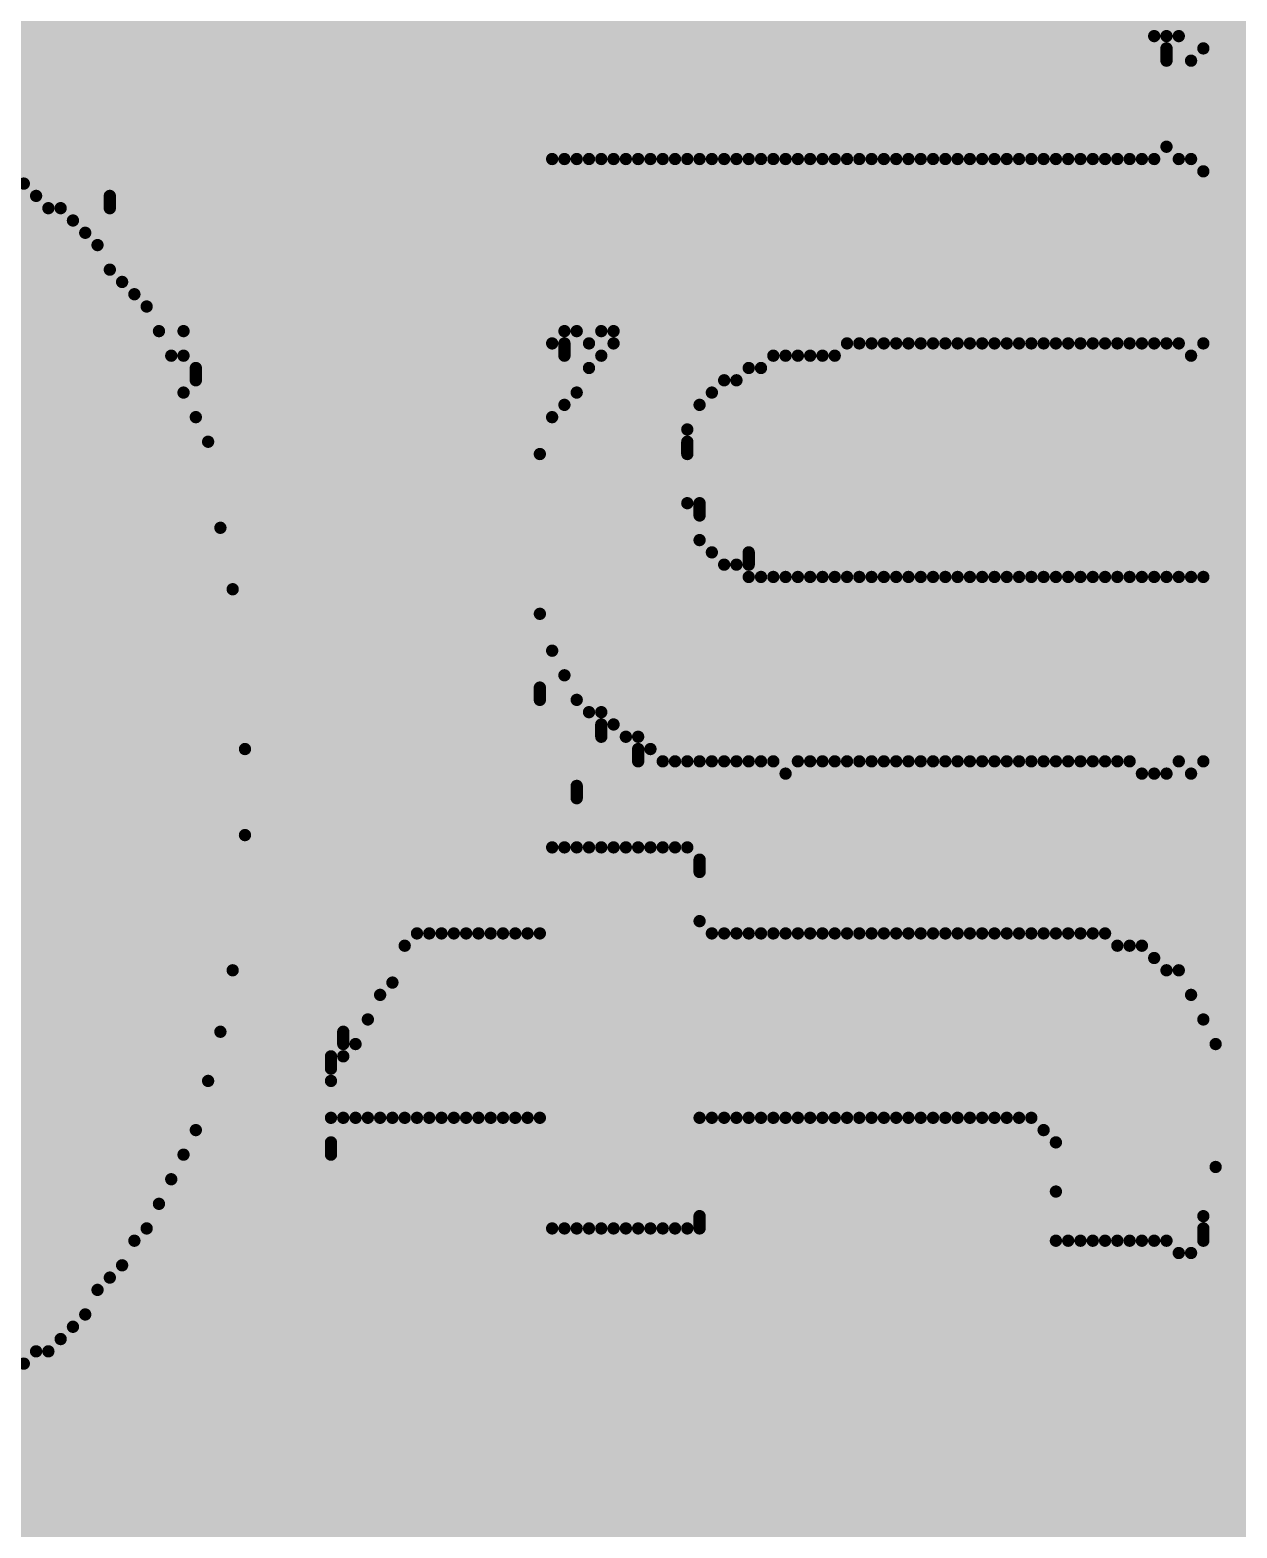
# Model space of a CAD drawing. Header units: millimetres. Extents: x 0.78 to 3.29, y 2.96 to 5.31.
# Drawn here: x 2.8755 to 2.9737, y 3.6826 to 3.8045 of the extents above; entities that cross this region are included whole.
import ezdxf

# ---------------------------------------------------------------- set-up
doc = ezdxf.new("R2010")
doc.units = ezdxf.units.MM
doc.header["$MEASUREMENT"] = 0
for name, color, linetype in [('BottomLayer', 5, 'Continuous'), ('BottomOverlay', 54, 'Continuous'), ('TopLayer', 1, 'Continuous'), ('TopPaste', 8, 'Continuous'), ('TopSolder', 216, 'Continuous')]:
    doc.layers.add(name, color=color, linetype=linetype)

# ---------------------------------------------------------------- blocks, each defined once
blk = doc.blocks.new('R__2512_30')
at = {"layer": 'TopLayer'}
blk.add_solid([(0.05315, -0.07283), (0.18307, -0.07283), (0.05315, 0.07283), (0.18307, 0.07283)], dxfattribs=at)
at = {"layer": 'TopPaste'}
blk.add_solid([(0.05315, -0.07283), (0.18307, -0.07283), (0.05315, 0.07283), (0.18307, 0.07283)], dxfattribs=at)
at = {"layer": 'TopSolder'}
blk.add_solid([(0.04915, -0.07683), (0.18707, -0.07683), (0.04915, 0.07683), (0.18707, 0.07683)], dxfattribs=at)

msp = doc.modelspace()

# ---------------------------------------------------------------- linework, layer by layer
at = {"layer": 'BottomLayer'}
for points, const_width in [([(2.77736, 3.86945), (2.88181, 3.76499)], 0.01), ([(2.80564, 3.86945), (2.89596, 3.77913)], 0.01), ([(2.83392, 3.86945), (2.9101, 3.79327)], 0.01), ([(2.86221, 3.86945), (2.9306, 3.80106)], 0.01), ([(2.89049, 3.86945), (2.95888, 3.80106)], 0.01), ([(2.78519, 3.71857), (2.91449, 3.84787)], 0.01), ([(2.81348, 3.71857), (2.92922, 3.83431)], 0.01), ([(2.9239, 3.80071), (2.95421, 3.83102)], 0.01), ([(2.95253, 3.80106), (2.98249, 3.83102)], 0.01), ([(2.95721, 3.83102), (2.98717, 3.80106)], 0.01), ([(2.92803, 3.80106), (3.01794, 3.80106)], 0.01), ([(2.8354, 3.71857), (2.91068, 3.79386)], 0.01), ([(2.84555, 3.69407), (2.92803, 3.77656)], 0.025), ([(2.92803, 3.77656), (3.021, 3.77656)], 0.025), ([(2.72674, 3.5187), (2.9601, 3.75206)], 0.01), ([(2.75502, 3.5187), (2.98839, 3.75206)], 0.01), ([(2.86289, 3.67677), (2.93818, 3.75206)], 0.01), ([(2.90841, 3.6438), (3.01667, 3.75206)], 0.01), ([(2.93669, 3.6438), (3.04517, 3.75228)], 0.01), ([(2.93818, 3.75206), (3.021, 3.75206)], 0.01), ([(2.95131, 3.75206), (3.05957, 3.6438)], 0.01), ([(2.9306, 3.74448), (3.03129, 3.6438)], 0.01), ([(2.91646, 3.73034), (3.003, 3.6438)], 0.01), ([(2.90232, 3.7162), (2.97472, 3.6438)], 0.01), ([(2.88818, 3.70206), (2.94644, 3.6438)], 0.01), ([(2.87404, 3.68792), (2.91815, 3.6438)], 0.01)]:
    msp.add_lwpolyline(points, dxfattribs=dict(at, const_width=const_width))
at = {"layer": 'BottomLayer', "const_width": 0.01}
for points in [[(2.91068, 3.79386, -0.199267), (2.92803, 3.80106)], [(2.91071, 3.79388, -0.198912), (2.92803, 3.80106)]]:
    msp.add_lwpolyline(points, format="xyb", dxfattribs=at)
at = {"layer": 'BottomLayer'}
for points, const_width in [([(2.9214, 3.80071, 1), (2.9264, 3.80071, 1)], 0.005), ([(2.92553, 3.80106, 1), (2.93053, 3.80106, 1)], 0.005), ([(2.92553, 3.80106, 1), (2.93053, 3.80106, 1)], 0.005), ([(2.92553, 3.80106, 1), (2.93053, 3.80106, 1)], 0.005), ([(2.9281, 3.80106, 1), (2.9331, 3.80106, 1)], 0.005), ([(2.95003, 3.80106, 1), (2.95503, 3.80106, 1)], 0.005), ([(2.95638, 3.80106, 1), (2.96138, 3.80106, 1)], 0.005), ([(2.90818, 3.79386, 1), (2.91318, 3.79386, 1)], 0.005), ([(2.90818, 3.79386, 1), (2.91318, 3.79386, 1)], 0.005), ([(2.90821, 3.79388, 1), (2.91321, 3.79388, 1)], 0.005), ([(2.9076, 3.79327, 1), (2.9126, 3.79327, 1)], 0.005), ([(2.92178, 3.77656, 1), (2.93428, 3.77656, 1)], 0.0125), ([(2.92178, 3.77656, 1), (2.93428, 3.77656, 1)], 0.0125), ([(2.89346, 3.77913, 1), (2.89846, 3.77913, 1)], 0.005), ([(2.87931, 3.76499, 1), (2.88431, 3.76499, 1)], 0.005), ([(2.93568, 3.75206, 1), (2.94068, 3.75206, 1)], 0.005), ([(2.93568, 3.75206, 1), (2.94068, 3.75206, 1)], 0.005), ([(2.94881, 3.75206, 1), (2.95381, 3.75206, 1)], 0.005), ([(2.9576, 3.75206, 1), (2.9626, 3.75206, 1)], 0.005), ([(2.9281, 3.74448, 1), (2.9331, 3.74448, 1)], 0.005), ([(2.91396, 3.73034, 1), (2.91896, 3.73034, 1)], 0.005), ([(2.89982, 3.7162, 1), (2.90482, 3.7162, 1)], 0.005), ([(2.88568, 3.70206, 1), (2.89068, 3.70206, 1)], 0.005), ([(2.87154, 3.68792, 1), (2.87654, 3.68792, 1)], 0.005)]:
    msp.add_lwpolyline(points, format="xyb", close=True, dxfattribs=dict(at, const_width=const_width))
at = {"layer": 'BottomOverlay', "const_width": 0.001}
for points in [[(2.963, 3.805), (2.963, 3.853)], [(2.964, 3.805), (2.964, 3.852)], [(2.965, 3.805), (2.965, 3.852)], [(2.966, 3.805), (2.966, 3.85)], [(2.967, 3.804), (2.967, 3.82)], [(2.968, 3.804), (2.968, 3.819)], [(2.969, 3.804), (2.969, 3.819)], [(2.97, 3.802), (2.97, 3.819)], [(2.971, 3.803), (2.971, 3.818)], [(2.968, 3.802), (2.968, 3.803)], [(2.968, 3.779), (2.968, 3.795)], [(2.918, 3.779), (2.918, 3.794)], [(2.919, 3.78), (2.919, 3.794)], [(2.92, 3.78), (2.92, 3.794)], [(2.921, 3.779), (2.921, 3.794)], [(2.922, 3.78), (2.922, 3.794)], [(2.923, 3.78), (2.923, 3.794)], [(2.924, 3.747), (2.924, 3.794)], [(2.925, 3.747), (2.925, 3.794)], [(2.926, 3.746), (2.926, 3.794)], [(2.927, 3.745), (2.927, 3.794)], [(2.928, 3.745), (2.928, 3.794)], [(2.929, 3.772), (2.929, 3.794)], [(2.93, 3.774), (2.93, 3.794)], [(2.931, 3.775), (2.931, 3.794)], [(2.932, 3.776), (2.932, 3.794)], [(2.933, 3.776), (2.933, 3.794)], [(2.934, 3.777), (2.934, 3.794)], [(2.935, 3.777), (2.935, 3.794)], [(2.936, 3.778), (2.936, 3.794)], [(2.937, 3.778), (2.937, 3.794)], [(2.938, 3.778), (2.938, 3.794)], [(2.939, 3.778), (2.939, 3.794)], [(2.94, 3.778), (2.94, 3.794)], [(2.941, 3.778), (2.941, 3.794)], [(2.942, 3.779), (2.942, 3.794)], [(2.943, 3.779), (2.943, 3.794)], [(2.944, 3.779), (2.944, 3.794)], [(2.945, 3.779), (2.945, 3.794)], [(2.946, 3.779), (2.946, 3.794)], [(2.947, 3.779), (2.947, 3.794)], [(2.948, 3.779), (2.948, 3.794)], [(2.949, 3.779), (2.949, 3.794)], [(2.95, 3.779), (2.95, 3.794)], [(2.951, 3.779), (2.951, 3.794)], [(2.952, 3.779), (2.952, 3.794)], [(2.953, 3.779), (2.953, 3.794)], [(2.954, 3.779), (2.954, 3.794)], [(2.955, 3.779), (2.955, 3.794)], [(2.956, 3.779), (2.956, 3.794)], [(2.957, 3.779), (2.957, 3.794)], [(2.958, 3.779), (2.958, 3.794)], [(2.959, 3.779), (2.959, 3.794)], [(2.96, 3.779), (2.96, 3.794)], [(2.961, 3.779), (2.961, 3.794)], [(2.962, 3.779), (2.962, 3.794)], [(2.963, 3.779), (2.963, 3.794)], [(2.964, 3.779), (2.964, 3.794)], [(2.965, 3.779), (2.965, 3.794)], [(2.966, 3.779), (2.966, 3.794)], [(2.967, 3.779), (2.967, 3.794)], [(2.969, 3.779), (2.969, 3.794)], [(2.97, 3.778), (2.97, 3.794)], [(2.971, 3.779), (2.971, 3.793)], [(2.875, 3.696), (2.875, 3.792)], [(2.876, 3.697), (2.876, 3.791)], [(2.877, 3.697), (2.877, 3.79)], [(2.878, 3.698), (2.878, 3.79)], [(2.882, 3.79), (2.882, 3.791)], [(2.879, 3.699), (2.879, 3.789)], [(2.88, 3.7), (2.88, 3.788)], [(2.881, 3.702), (2.881, 3.787)], [(2.882, 3.703), (2.882, 3.785)], [(2.883, 3.704), (2.883, 3.784)], [(2.884, 3.706), (2.884, 3.783)], [(2.885, 3.707), (2.885, 3.782)], [(2.886, 3.709), (2.886, 3.78)], [(2.888, 3.778), (2.888, 3.78)], [(2.919, 3.778), (2.919, 3.779)], [(2.923, 3.748), (2.923, 3.779)], [(2.887, 3.711), (2.887, 3.778)], [(2.922, 3.749), (2.922, 3.778)], [(2.889, 3.776), (2.889, 3.777)], [(2.921, 3.749), (2.921, 3.777)], [(2.888, 3.713), (2.888, 3.775)], [(2.919, 3.752), (2.919, 3.774)], [(2.92, 3.75), (2.92, 3.775)], [(2.889, 3.715), (2.889, 3.773)], [(2.918, 3.754), (2.918, 3.773)], [(2.89, 3.719), (2.89, 3.771)], [(2.929, 3.77), (2.929, 3.771)], [(2.917, 3.757), (2.917, 3.77)], [(2.929, 3.745), (2.929, 3.766)], [(2.93, 3.765), (2.93, 3.766)], [(2.891, 3.723), (2.891, 3.764)], [(2.93, 3.745), (2.93, 3.763)], [(2.931, 3.745), (2.931, 3.762)], [(2.934, 3.761), (2.934, 3.762)], [(2.932, 3.745), (2.932, 3.761)], [(2.933, 3.745), (2.933, 3.761)], [(2.934, 3.745), (2.934, 3.76)], [(2.935, 3.745), (2.935, 3.76)], [(2.936, 3.745), (2.936, 3.76)], [(2.937, 3.744), (2.937, 3.76)], [(2.938, 3.745), (2.938, 3.76)], [(2.939, 3.745), (2.939, 3.76)], [(2.94, 3.745), (2.94, 3.76)], [(2.941, 3.745), (2.941, 3.76)], [(2.942, 3.745), (2.942, 3.76)], [(2.943, 3.745), (2.943, 3.76)], [(2.944, 3.745), (2.944, 3.76)], [(2.945, 3.745), (2.945, 3.76)], [(2.946, 3.745), (2.946, 3.76)], [(2.947, 3.745), (2.947, 3.76)], [(2.948, 3.745), (2.948, 3.76)], [(2.949, 3.745), (2.949, 3.76)], [(2.95, 3.745), (2.95, 3.76)], [(2.951, 3.745), (2.951, 3.76)], [(2.952, 3.745), (2.952, 3.76)], [(2.953, 3.745), (2.953, 3.76)], [(2.954, 3.745), (2.954, 3.76)], [(2.955, 3.745), (2.955, 3.76)], [(2.956, 3.745), (2.956, 3.76)], [(2.957, 3.745), (2.957, 3.76)], [(2.958, 3.745), (2.958, 3.76)], [(2.959, 3.745), (2.959, 3.76)], [(2.96, 3.745), (2.96, 3.76)], [(2.961, 3.745), (2.961, 3.76)], [(2.962, 3.745), (2.962, 3.76)], [(2.963, 3.745), (2.963, 3.76)], [(2.964, 3.745), (2.964, 3.76)], [(2.965, 3.745), (2.965, 3.76)], [(2.966, 3.744), (2.966, 3.76)], [(2.967, 3.744), (2.967, 3.76)], [(2.968, 3.744), (2.968, 3.76)], [(2.969, 3.745), (2.969, 3.76)], [(2.97, 3.744), (2.97, 3.76)], [(2.971, 3.745), (2.971, 3.76)], [(2.892, 3.728), (2.892, 3.759)], [(2.917, 3.75), (2.917, 3.751)], [(2.922, 3.747), (2.922, 3.748)], [(2.893, 3.739), (2.893, 3.746)], [(2.925, 3.745), (2.925, 3.746)], [(2.92, 3.742), (2.92, 3.743)], [(2.918, 3.707), (2.918, 3.738)], [(2.919, 3.707), (2.919, 3.738)], [(2.92, 3.707), (2.92, 3.738)], [(2.921, 3.707), (2.921, 3.738)], [(2.922, 3.707), (2.922, 3.738)], [(2.923, 3.707), (2.923, 3.738)], [(2.924, 3.707), (2.924, 3.738)], [(2.925, 3.707), (2.925, 3.738)], [(2.926, 3.707), (2.926, 3.738)], [(2.927, 3.707), (2.927, 3.738)], [(2.928, 3.707), (2.928, 3.738)], [(2.929, 3.707), (2.929, 3.738)], [(2.93, 3.736), (2.93, 3.737)], [(2.93, 3.716), (2.93, 3.732)], [(2.907, 3.716), (2.907, 3.731)], [(2.908, 3.716), (2.908, 3.731)], [(2.909, 3.716), (2.909, 3.731)], [(2.91, 3.716), (2.91, 3.731)], [(2.911, 3.716), (2.911, 3.731)], [(2.912, 3.716), (2.912, 3.731)], [(2.913, 3.716), (2.913, 3.731)], [(2.914, 3.716), (2.914, 3.731)], [(2.915, 3.716), (2.915, 3.731)], [(2.916, 3.716), (2.916, 3.731)], [(2.917, 3.716), (2.917, 3.731)], [(2.931, 3.716), (2.931, 3.731)], [(2.932, 3.716), (2.932, 3.731)], [(2.933, 3.716), (2.933, 3.731)], [(2.934, 3.716), (2.934, 3.731)], [(2.935, 3.716), (2.935, 3.731)], [(2.936, 3.716), (2.936, 3.731)], [(2.937, 3.716), (2.937, 3.731)], [(2.938, 3.716), (2.938, 3.731)], [(2.939, 3.716), (2.939, 3.731)], [(2.94, 3.716), (2.94, 3.731)], [(2.941, 3.716), (2.941, 3.731)], [(2.942, 3.716), (2.942, 3.731)], [(2.943, 3.716), (2.943, 3.731)], [(2.944, 3.716), (2.944, 3.731)], [(2.945, 3.716), (2.945, 3.731)], [(2.946, 3.716), (2.946, 3.731)], [(2.947, 3.716), (2.947, 3.731)], [(2.948, 3.716), (2.948, 3.731)], [(2.949, 3.716), (2.949, 3.731)], [(2.95, 3.716), (2.95, 3.731)], [(2.951, 3.716), (2.951, 3.731)], [(2.952, 3.716), (2.952, 3.731)], [(2.953, 3.716), (2.953, 3.731)], [(2.954, 3.716), (2.954, 3.731)], [(2.955, 3.716), (2.955, 3.731)], [(2.956, 3.716), (2.956, 3.731)], [(2.957, 3.716), (2.957, 3.731)], [(2.958, 3.715), (2.958, 3.731)], [(2.959, 3.714), (2.959, 3.731)], [(2.96, 3.706), (2.96, 3.731)], [(2.961, 3.706), (2.961, 3.731)], [(2.962, 3.706), (2.962, 3.731)], [(2.963, 3.706), (2.963, 3.731)], [(2.906, 3.716), (2.906, 3.73)], [(2.964, 3.706), (2.964, 3.73)], [(2.965, 3.706), (2.965, 3.73)], [(2.966, 3.706), (2.966, 3.73)], [(2.967, 3.706), (2.967, 3.729)], [(2.968, 3.706), (2.968, 3.728)], [(2.969, 3.705), (2.969, 3.728)], [(2.905, 3.716), (2.905, 3.727)], [(2.904, 3.716), (2.904, 3.726)], [(2.97, 3.705), (2.97, 3.726)], [(2.903, 3.716), (2.903, 3.724)], [(2.971, 3.708), (2.971, 3.724)], [(2.901, 3.722), (2.901, 3.723)], [(2.902, 3.716), (2.902, 3.722)], [(2.972, 3.712), (2.972, 3.722)], [(2.9, 3.72), (2.9, 3.721)], [(2.901, 3.716), (2.901, 3.721)], [(2.9, 3.716), (2.9, 3.719)], [(2.9, 3.713), (2.9, 3.714)], [(2.959, 3.706), (2.959, 3.71)], [(2.93, 3.707), (2.93, 3.708)], [(2.971, 3.706), (2.971, 3.707)]]:
    msp.add_lwpolyline(points, dxfattribs=at)
at = {"layer": 'BottomOverlay', "const_width": 0.0005}
for points in [[(2.96675, 3.804, 1), (2.96725, 3.804, 1)], [(2.96775, 3.804, 1), (2.96825, 3.804, 1)], [(2.96875, 3.804, 1), (2.96925, 3.804, 1)], [(2.96775, 3.803, 1), (2.96825, 3.803, 1)], [(2.96775, 3.802, 1), (2.96825, 3.802, 1)], [(2.96975, 3.802, 1), (2.97025, 3.802, 1)], [(2.97075, 3.803, 1), (2.97125, 3.803, 1)], [(2.96775, 3.795, 1), (2.96825, 3.795, 1)], [(2.91775, 3.794, 1), (2.91825, 3.794, 1)], [(2.91875, 3.794, 1), (2.91925, 3.794, 1)], [(2.91975, 3.794, 1), (2.92025, 3.794, 1)], [(2.92075, 3.794, 1), (2.92125, 3.794, 1)], [(2.92175, 3.794, 1), (2.92225, 3.794, 1)], [(2.92275, 3.794, 1), (2.92325, 3.794, 1)], [(2.92375, 3.794, 1), (2.92425, 3.794, 1)], [(2.92475, 3.794, 1), (2.92525, 3.794, 1)], [(2.92575, 3.794, 1), (2.92625, 3.794, 1)], [(2.92675, 3.794, 1), (2.92725, 3.794, 1)], [(2.92775, 3.794, 1), (2.92825, 3.794, 1)], [(2.92875, 3.794, 1), (2.92925, 3.794, 1)], [(2.92975, 3.794, 1), (2.93025, 3.794, 1)], [(2.93075, 3.794, 1), (2.93125, 3.794, 1)], [(2.93175, 3.794, 1), (2.93225, 3.794, 1)], [(2.93275, 3.794, 1), (2.93325, 3.794, 1)], [(2.93375, 3.794, 1), (2.93425, 3.794, 1)], [(2.93475, 3.794, 1), (2.93525, 3.794, 1)], [(2.93575, 3.794, 1), (2.93625, 3.794, 1)], [(2.93675, 3.794, 1), (2.93725, 3.794, 1)], [(2.93775, 3.794, 1), (2.93825, 3.794, 1)], [(2.93875, 3.794, 1), (2.93925, 3.794, 1)], [(2.93975, 3.794, 1), (2.94025, 3.794, 1)], [(2.94075, 3.794, 1), (2.94125, 3.794, 1)], [(2.94175, 3.794, 1), (2.94225, 3.794, 1)], [(2.94275, 3.794, 1), (2.94325, 3.794, 1)], [(2.94375, 3.794, 1), (2.94425, 3.794, 1)], [(2.94475, 3.794, 1), (2.94525, 3.794, 1)], [(2.94575, 3.794, 1), (2.94625, 3.794, 1)], [(2.94675, 3.794, 1), (2.94725, 3.794, 1)], [(2.94775, 3.794, 1), (2.94825, 3.794, 1)], [(2.94875, 3.794, 1), (2.94925, 3.794, 1)], [(2.94975, 3.794, 1), (2.95025, 3.794, 1)], [(2.95075, 3.794, 1), (2.95125, 3.794, 1)], [(2.95175, 3.794, 1), (2.95225, 3.794, 1)], [(2.95275, 3.794, 1), (2.95325, 3.794, 1)], [(2.95375, 3.794, 1), (2.95425, 3.794, 1)], [(2.95475, 3.794, 1), (2.95525, 3.794, 1)], [(2.95575, 3.794, 1), (2.95625, 3.794, 1)], [(2.95675, 3.794, 1), (2.95725, 3.794, 1)], [(2.95775, 3.794, 1), (2.95825, 3.794, 1)], [(2.95875, 3.794, 1), (2.95925, 3.794, 1)], [(2.95975, 3.794, 1), (2.96025, 3.794, 1)], [(2.96075, 3.794, 1), (2.96125, 3.794, 1)], [(2.96175, 3.794, 1), (2.96225, 3.794, 1)], [(2.96275, 3.794, 1), (2.96325, 3.794, 1)], [(2.96375, 3.794, 1), (2.96425, 3.794, 1)], [(2.96475, 3.794, 1), (2.96525, 3.794, 1)], [(2.96575, 3.794, 1), (2.96625, 3.794, 1)], [(2.96675, 3.794, 1), (2.96725, 3.794, 1)], [(2.96875, 3.794, 1), (2.96925, 3.794, 1)], [(2.96975, 3.794, 1), (2.97025, 3.794, 1)], [(2.97075, 3.793, 1), (2.97125, 3.793, 1)], [(2.87475, 3.792, 1), (2.87525, 3.792, 1)], [(2.87575, 3.791, 1), (2.87625, 3.791, 1)], [(2.87675, 3.79, 1), (2.87725, 3.79, 1)], [(2.87775, 3.79, 1), (2.87825, 3.79, 1)], [(2.88175, 3.791, 1), (2.88225, 3.791, 1)], [(2.88175, 3.79, 1), (2.88225, 3.79, 1)], [(2.87875, 3.789, 1), (2.87925, 3.789, 1)], [(2.87975, 3.788, 1), (2.88025, 3.788, 1)], [(2.88075, 3.787, 1), (2.88125, 3.787, 1)], [(2.88175, 3.785, 1), (2.88225, 3.785, 1)], [(2.88275, 3.784, 1), (2.88325, 3.784, 1)], [(2.88375, 3.783, 1), (2.88425, 3.783, 1)], [(2.88475, 3.782, 1), (2.88525, 3.782, 1)], [(2.88575, 3.78, 1), (2.88625, 3.78, 1)], [(2.88775, 3.78, 1), (2.88825, 3.78, 1)], [(2.91775, 3.779, 1), (2.91825, 3.779, 1)], [(2.91875, 3.78, 1), (2.91925, 3.78, 1)], [(2.91875, 3.779, 1), (2.91925, 3.779, 1)], [(2.91975, 3.78, 1), (2.92025, 3.78, 1)], [(2.92075, 3.779, 1), (2.92125, 3.779, 1)], [(2.92175, 3.78, 1), (2.92225, 3.78, 1)], [(2.92275, 3.78, 1), (2.92325, 3.78, 1)], [(2.92275, 3.779, 1), (2.92325, 3.779, 1)], [(2.94175, 3.779, 1), (2.94225, 3.779, 1)], [(2.94275, 3.779, 1), (2.94325, 3.779, 1)], [(2.94375, 3.779, 1), (2.94425, 3.779, 1)], [(2.94475, 3.779, 1), (2.94525, 3.779, 1)], [(2.94575, 3.779, 1), (2.94625, 3.779, 1)], [(2.94675, 3.779, 1), (2.94725, 3.779, 1)], [(2.94775, 3.779, 1), (2.94825, 3.779, 1)], [(2.94875, 3.779, 1), (2.94925, 3.779, 1)], [(2.94975, 3.779, 1), (2.95025, 3.779, 1)], [(2.95075, 3.779, 1), (2.95125, 3.779, 1)], [(2.95175, 3.779, 1), (2.95225, 3.779, 1)], [(2.95275, 3.779, 1), (2.95325, 3.779, 1)], [(2.95375, 3.779, 1), (2.95425, 3.779, 1)], [(2.95475, 3.779, 1), (2.95525, 3.779, 1)], [(2.95575, 3.779, 1), (2.95625, 3.779, 1)], [(2.95675, 3.779, 1), (2.95725, 3.779, 1)], [(2.95775, 3.779, 1), (2.95825, 3.779, 1)], [(2.95875, 3.779, 1), (2.95925, 3.779, 1)], [(2.95975, 3.779, 1), (2.96025, 3.779, 1)], [(2.96075, 3.779, 1), (2.96125, 3.779, 1)], [(2.96175, 3.779, 1), (2.96225, 3.779, 1)], [(2.96275, 3.779, 1), (2.96325, 3.779, 1)], [(2.96375, 3.779, 1), (2.96425, 3.779, 1)], [(2.96475, 3.779, 1), (2.96525, 3.779, 1)], [(2.96575, 3.779, 1), (2.96625, 3.779, 1)], [(2.96675, 3.779, 1), (2.96725, 3.779, 1)], [(2.96775, 3.779, 1), (2.96825, 3.779, 1)], [(2.96875, 3.779, 1), (2.96925, 3.779, 1)], [(2.97075, 3.779, 1), (2.97125, 3.779, 1)], [(2.88675, 3.778, 1), (2.88725, 3.778, 1)], [(2.88775, 3.778, 1), (2.88825, 3.778, 1)], [(2.91875, 3.778, 1), (2.91925, 3.778, 1)], [(2.92175, 3.778, 1), (2.92225, 3.778, 1)], [(2.93575, 3.778, 1), (2.93625, 3.778, 1)], [(2.93675, 3.778, 1), (2.93725, 3.778, 1)], [(2.93775, 3.778, 1), (2.93825, 3.778, 1)], [(2.93875, 3.778, 1), (2.93925, 3.778, 1)], [(2.93975, 3.778, 1), (2.94025, 3.778, 1)], [(2.94075, 3.778, 1), (2.94125, 3.778, 1)], [(2.96975, 3.778, 1), (2.97025, 3.778, 1)], [(2.88875, 3.777, 1), (2.88925, 3.777, 1)], [(2.92075, 3.777, 1), (2.92125, 3.777, 1)], [(2.93375, 3.777, 1), (2.93425, 3.777, 1)], [(2.93475, 3.777, 1), (2.93525, 3.777, 1)], [(2.88875, 3.776, 1), (2.88925, 3.776, 1)], [(2.93175, 3.776, 1), (2.93225, 3.776, 1)], [(2.93275, 3.776, 1), (2.93325, 3.776, 1)], [(2.88775, 3.775, 1), (2.88825, 3.775, 1)], [(2.91875, 3.774, 1), (2.91925, 3.774, 1)], [(2.91975, 3.775, 1), (2.92025, 3.775, 1)], [(2.92975, 3.774, 1), (2.93025, 3.774, 1)], [(2.93075, 3.775, 1), (2.93125, 3.775, 1)], [(2.88875, 3.773, 1), (2.88925, 3.773, 1)], [(2.91775, 3.773, 1), (2.91825, 3.773, 1)], [(2.92875, 3.772, 1), (2.92925, 3.772, 1)], [(2.88975, 3.771, 1), (2.89025, 3.771, 1)], [(2.92875, 3.771, 1), (2.92925, 3.771, 1)], [(2.91675, 3.77, 1), (2.91725, 3.77, 1)], [(2.92875, 3.77, 1), (2.92925, 3.77, 1)], [(2.92875, 3.766, 1), (2.92925, 3.766, 1)], [(2.92975, 3.766, 1), (2.93025, 3.766, 1)], [(2.92975, 3.765, 1), (2.93025, 3.765, 1)], [(2.89075, 3.764, 1), (2.89125, 3.764, 1)], [(2.92975, 3.763, 1), (2.93025, 3.763, 1)], [(2.93075, 3.762, 1), (2.93125, 3.762, 1)], [(2.93375, 3.762, 1), (2.93425, 3.762, 1)], [(2.93175, 3.761, 1), (2.93225, 3.761, 1)], [(2.93275, 3.761, 1), (2.93325, 3.761, 1)], [(2.93375, 3.761, 1), (2.93425, 3.761, 1)], [(2.93375, 3.76, 1), (2.93425, 3.76, 1)], [(2.93475, 3.76, 1), (2.93525, 3.76, 1)], [(2.93575, 3.76, 1), (2.93625, 3.76, 1)], [(2.93675, 3.76, 1), (2.93725, 3.76, 1)], [(2.93775, 3.76, 1), (2.93825, 3.76, 1)], [(2.93875, 3.76, 1), (2.93925, 3.76, 1)], [(2.93975, 3.76, 1), (2.94025, 3.76, 1)], [(2.94075, 3.76, 1), (2.94125, 3.76, 1)], [(2.94175, 3.76, 1), (2.94225, 3.76, 1)], [(2.94275, 3.76, 1), (2.94325, 3.76, 1)], [(2.94375, 3.76, 1), (2.94425, 3.76, 1)], [(2.94475, 3.76, 1), (2.94525, 3.76, 1)], [(2.94575, 3.76, 1), (2.94625, 3.76, 1)], [(2.94675, 3.76, 1), (2.94725, 3.76, 1)], [(2.94775, 3.76, 1), (2.94825, 3.76, 1)], [(2.94875, 3.76, 1), (2.94925, 3.76, 1)], [(2.94975, 3.76, 1), (2.95025, 3.76, 1)], [(2.95075, 3.76, 1), (2.95125, 3.76, 1)], [(2.95175, 3.76, 1), (2.95225, 3.76, 1)], [(2.95275, 3.76, 1), (2.95325, 3.76, 1)], [(2.95375, 3.76, 1), (2.95425, 3.76, 1)], [(2.95475, 3.76, 1), (2.95525, 3.76, 1)], [(2.95575, 3.76, 1), (2.95625, 3.76, 1)], [(2.95675, 3.76, 1), (2.95725, 3.76, 1)], [(2.95775, 3.76, 1), (2.95825, 3.76, 1)], [(2.95875, 3.76, 1), (2.95925, 3.76, 1)], [(2.95975, 3.76, 1), (2.96025, 3.76, 1)], [(2.96075, 3.76, 1), (2.96125, 3.76, 1)], [(2.96175, 3.76, 1), (2.96225, 3.76, 1)], [(2.96275, 3.76, 1), (2.96325, 3.76, 1)], [(2.96375, 3.76, 1), (2.96425, 3.76, 1)], [(2.96475, 3.76, 1), (2.96525, 3.76, 1)], [(2.96575, 3.76, 1), (2.96625, 3.76, 1)], [(2.96675, 3.76, 1), (2.96725, 3.76, 1)], [(2.96775, 3.76, 1), (2.96825, 3.76, 1)], [(2.96875, 3.76, 1), (2.96925, 3.76, 1)], [(2.96975, 3.76, 1), (2.97025, 3.76, 1)], [(2.97075, 3.76, 1), (2.97125, 3.76, 1)], [(2.89175, 3.759, 1), (2.89225, 3.759, 1)], [(2.91675, 3.757, 1), (2.91725, 3.757, 1)], [(2.91775, 3.754, 1), (2.91825, 3.754, 1)], [(2.91675, 3.751, 1), (2.91725, 3.751, 1)], [(2.91875, 3.752, 1), (2.91925, 3.752, 1)], [(2.91675, 3.75, 1), (2.91725, 3.75, 1)], [(2.91975, 3.75, 1), (2.92025, 3.75, 1)], [(2.92075, 3.749, 1), (2.92125, 3.749, 1)], [(2.92175, 3.749, 1), (2.92225, 3.749, 1)], [(2.92175, 3.748, 1), (2.92225, 3.748, 1)], [(2.92275, 3.748, 1), (2.92325, 3.748, 1)], [(2.89275, 3.746, 1), (2.89325, 3.746, 1)], [(2.92175, 3.747, 1), (2.92225, 3.747, 1)], [(2.92375, 3.747, 1), (2.92425, 3.747, 1)], [(2.92475, 3.747, 1), (2.92525, 3.747, 1)], [(2.92475, 3.746, 1), (2.92525, 3.746, 1)], [(2.92575, 3.746, 1), (2.92625, 3.746, 1)], [(2.92475, 3.745, 1), (2.92525, 3.745, 1)], [(2.92675, 3.745, 1), (2.92725, 3.745, 1)], [(2.92775, 3.745, 1), (2.92825, 3.745, 1)], [(2.92875, 3.745, 1), (2.92925, 3.745, 1)], [(2.92975, 3.745, 1), (2.93025, 3.745, 1)], [(2.93075, 3.745, 1), (2.93125, 3.745, 1)], [(2.93175, 3.745, 1), (2.93225, 3.745, 1)], [(2.93275, 3.745, 1), (2.93325, 3.745, 1)], [(2.93375, 3.745, 1), (2.93425, 3.745, 1)], [(2.93475, 3.745, 1), (2.93525, 3.745, 1)], [(2.93575, 3.745, 1), (2.93625, 3.745, 1)], [(2.93775, 3.745, 1), (2.93825, 3.745, 1)], [(2.93875, 3.745, 1), (2.93925, 3.745, 1)], [(2.93975, 3.745, 1), (2.94025, 3.745, 1)], [(2.94075, 3.745, 1), (2.94125, 3.745, 1)], [(2.94175, 3.745, 1), (2.94225, 3.745, 1)], [(2.94275, 3.745, 1), (2.94325, 3.745, 1)], [(2.94375, 3.745, 1), (2.94425, 3.745, 1)], [(2.94475, 3.745, 1), (2.94525, 3.745, 1)], [(2.94575, 3.745, 1), (2.94625, 3.745, 1)], [(2.94675, 3.745, 1), (2.94725, 3.745, 1)], [(2.94775, 3.745, 1), (2.94825, 3.745, 1)], [(2.94875, 3.745, 1), (2.94925, 3.745, 1)], [(2.94975, 3.745, 1), (2.95025, 3.745, 1)], [(2.95075, 3.745, 1), (2.95125, 3.745, 1)], [(2.95175, 3.745, 1), (2.95225, 3.745, 1)], [(2.95275, 3.745, 1), (2.95325, 3.745, 1)], [(2.95375, 3.745, 1), (2.95425, 3.745, 1)], [(2.95475, 3.745, 1), (2.95525, 3.745, 1)], [(2.95575, 3.745, 1), (2.95625, 3.745, 1)], [(2.95675, 3.745, 1), (2.95725, 3.745, 1)], [(2.95775, 3.745, 1), (2.95825, 3.745, 1)], [(2.95875, 3.745, 1), (2.95925, 3.745, 1)], [(2.95975, 3.745, 1), (2.96025, 3.745, 1)], [(2.96075, 3.745, 1), (2.96125, 3.745, 1)], [(2.96175, 3.745, 1), (2.96225, 3.745, 1)], [(2.96275, 3.745, 1), (2.96325, 3.745, 1)], [(2.96375, 3.745, 1), (2.96425, 3.745, 1)], [(2.96475, 3.745, 1), (2.96525, 3.745, 1)], [(2.96875, 3.745, 1), (2.96925, 3.745, 1)], [(2.97075, 3.745, 1), (2.97125, 3.745, 1)], [(2.93675, 3.744, 1), (2.93725, 3.744, 1)], [(2.96575, 3.744, 1), (2.96625, 3.744, 1)], [(2.96675, 3.744, 1), (2.96725, 3.744, 1)], [(2.96775, 3.744, 1), (2.96825, 3.744, 1)], [(2.96975, 3.744, 1), (2.97025, 3.744, 1)], [(2.91975, 3.743, 1), (2.92025, 3.743, 1)], [(2.91975, 3.742, 1), (2.92025, 3.742, 1)], [(2.89275, 3.739, 1), (2.89325, 3.739, 1)], [(2.91775, 3.738, 1), (2.91825, 3.738, 1)], [(2.91875, 3.738, 1), (2.91925, 3.738, 1)], [(2.91975, 3.738, 1), (2.92025, 3.738, 1)], [(2.92075, 3.738, 1), (2.92125, 3.738, 1)], [(2.92175, 3.738, 1), (2.92225, 3.738, 1)], [(2.92275, 3.738, 1), (2.92325, 3.738, 1)], [(2.92375, 3.738, 1), (2.92425, 3.738, 1)], [(2.92475, 3.738, 1), (2.92525, 3.738, 1)], [(2.92575, 3.738, 1), (2.92625, 3.738, 1)], [(2.92675, 3.738, 1), (2.92725, 3.738, 1)], [(2.92775, 3.738, 1), (2.92825, 3.738, 1)], [(2.92875, 3.738, 1), (2.92925, 3.738, 1)], [(2.92975, 3.737, 1), (2.93025, 3.737, 1)], [(2.92975, 3.736, 1), (2.93025, 3.736, 1)], [(2.92975, 3.732, 1), (2.93025, 3.732, 1)], [(2.90675, 3.731, 1), (2.90725, 3.731, 1)], [(2.90775, 3.731, 1), (2.90825, 3.731, 1)], [(2.90875, 3.731, 1), (2.90925, 3.731, 1)], [(2.90975, 3.731, 1), (2.91025, 3.731, 1)], [(2.91075, 3.731, 1), (2.91125, 3.731, 1)], [(2.91175, 3.731, 1), (2.91225, 3.731, 1)], [(2.91275, 3.731, 1), (2.91325, 3.731, 1)], [(2.91375, 3.731, 1), (2.91425, 3.731, 1)], [(2.91475, 3.731, 1), (2.91525, 3.731, 1)], [(2.91575, 3.731, 1), (2.91625, 3.731, 1)], [(2.91675, 3.731, 1), (2.91725, 3.731, 1)], [(2.93075, 3.731, 1), (2.93125, 3.731, 1)], [(2.93175, 3.731, 1), (2.93225, 3.731, 1)], [(2.93275, 3.731, 1), (2.93325, 3.731, 1)], [(2.93375, 3.731, 1), (2.93425, 3.731, 1)], [(2.93475, 3.731, 1), (2.93525, 3.731, 1)], [(2.93575, 3.731, 1), (2.93625, 3.731, 1)], [(2.93675, 3.731, 1), (2.93725, 3.731, 1)], [(2.93775, 3.731, 1), (2.93825, 3.731, 1)], [(2.93875, 3.731, 1), (2.93925, 3.731, 1)], [(2.93975, 3.731, 1), (2.94025, 3.731, 1)], [(2.94075, 3.731, 1), (2.94125, 3.731, 1)], [(2.94175, 3.731, 1), (2.94225, 3.731, 1)], [(2.94275, 3.731, 1), (2.94325, 3.731, 1)], [(2.94375, 3.731, 1), (2.94425, 3.731, 1)], [(2.94475, 3.731, 1), (2.94525, 3.731, 1)], [(2.94575, 3.731, 1), (2.94625, 3.731, 1)], [(2.94675, 3.731, 1), (2.94725, 3.731, 1)], [(2.94775, 3.731, 1), (2.94825, 3.731, 1)], [(2.94875, 3.731, 1), (2.94925, 3.731, 1)], [(2.94975, 3.731, 1), (2.95025, 3.731, 1)], [(2.95075, 3.731, 1), (2.95125, 3.731, 1)], [(2.95175, 3.731, 1), (2.95225, 3.731, 1)], [(2.95275, 3.731, 1), (2.95325, 3.731, 1)], [(2.95375, 3.731, 1), (2.95425, 3.731, 1)], [(2.95475, 3.731, 1), (2.95525, 3.731, 1)], [(2.95575, 3.731, 1), (2.95625, 3.731, 1)], [(2.95675, 3.731, 1), (2.95725, 3.731, 1)], [(2.95775, 3.731, 1), (2.95825, 3.731, 1)], [(2.95875, 3.731, 1), (2.95925, 3.731, 1)], [(2.95975, 3.731, 1), (2.96025, 3.731, 1)], [(2.96075, 3.731, 1), (2.96125, 3.731, 1)], [(2.96175, 3.731, 1), (2.96225, 3.731, 1)], [(2.96275, 3.731, 1), (2.96325, 3.731, 1)], [(2.90575, 3.73, 1), (2.90625, 3.73, 1)], [(2.96375, 3.73, 1), (2.96425, 3.73, 1)], [(2.96475, 3.73, 1), (2.96525, 3.73, 1)], [(2.96575, 3.73, 1), (2.96625, 3.73, 1)], [(2.96675, 3.729, 1), (2.96725, 3.729, 1)], [(2.89175, 3.728, 1), (2.89225, 3.728, 1)], [(2.96775, 3.728, 1), (2.96825, 3.728, 1)], [(2.96875, 3.728, 1), (2.96925, 3.728, 1)], [(2.90475, 3.727, 1), (2.90525, 3.727, 1)], [(2.90375, 3.726, 1), (2.90425, 3.726, 1)], [(2.96975, 3.726, 1), (2.97025, 3.726, 1)], [(2.90275, 3.724, 1), (2.90325, 3.724, 1)], [(2.97075, 3.724, 1), (2.97125, 3.724, 1)], [(2.89075, 3.723, 1), (2.89125, 3.723, 1)], [(2.90075, 3.723, 1), (2.90125, 3.723, 1)], [(2.90075, 3.722, 1), (2.90125, 3.722, 1)], [(2.90175, 3.722, 1), (2.90225, 3.722, 1)], [(2.97175, 3.722, 1), (2.97225, 3.722, 1)], [(2.89975, 3.721, 1), (2.90025, 3.721, 1)], [(2.90075, 3.721, 1), (2.90125, 3.721, 1)], [(2.89975, 3.72, 1), (2.90025, 3.72, 1)], [(2.88975, 3.719, 1), (2.89025, 3.719, 1)], [(2.89975, 3.719, 1), (2.90025, 3.719, 1)], [(2.89975, 3.716, 1), (2.90025, 3.716, 1)], [(2.90075, 3.716, 1), (2.90125, 3.716, 1)], [(2.90175, 3.716, 1), (2.90225, 3.716, 1)], [(2.90275, 3.716, 1), (2.90325, 3.716, 1)], [(2.90375, 3.716, 1), (2.90425, 3.716, 1)], [(2.90475, 3.716, 1), (2.90525, 3.716, 1)], [(2.90575, 3.716, 1), (2.90625, 3.716, 1)], [(2.90675, 3.716, 1), (2.90725, 3.716, 1)], [(2.90775, 3.716, 1), (2.90825, 3.716, 1)], [(2.90875, 3.716, 1), (2.90925, 3.716, 1)], [(2.90975, 3.716, 1), (2.91025, 3.716, 1)], [(2.91075, 3.716, 1), (2.91125, 3.716, 1)], [(2.91175, 3.716, 1), (2.91225, 3.716, 1)], [(2.91275, 3.716, 1), (2.91325, 3.716, 1)], [(2.91375, 3.716, 1), (2.91425, 3.716, 1)], [(2.91475, 3.716, 1), (2.91525, 3.716, 1)], [(2.91575, 3.716, 1), (2.91625, 3.716, 1)], [(2.91675, 3.716, 1), (2.91725, 3.716, 1)], [(2.92975, 3.716, 1), (2.93025, 3.716, 1)], [(2.93075, 3.716, 1), (2.93125, 3.716, 1)], [(2.93175, 3.716, 1), (2.93225, 3.716, 1)], [(2.93275, 3.716, 1), (2.93325, 3.716, 1)], [(2.93375, 3.716, 1), (2.93425, 3.716, 1)], [(2.93475, 3.716, 1), (2.93525, 3.716, 1)], [(2.93575, 3.716, 1), (2.93625, 3.716, 1)], [(2.93675, 3.716, 1), (2.93725, 3.716, 1)], [(2.93775, 3.716, 1), (2.93825, 3.716, 1)], [(2.93875, 3.716, 1), (2.93925, 3.716, 1)], [(2.93975, 3.716, 1), (2.94025, 3.716, 1)], [(2.94075, 3.716, 1), (2.94125, 3.716, 1)], [(2.94175, 3.716, 1), (2.94225, 3.716, 1)], [(2.94275, 3.716, 1), (2.94325, 3.716, 1)], [(2.94375, 3.716, 1), (2.94425, 3.716, 1)], [(2.94475, 3.716, 1), (2.94525, 3.716, 1)], [(2.94575, 3.716, 1), (2.94625, 3.716, 1)], [(2.94675, 3.716, 1), (2.94725, 3.716, 1)], [(2.94775, 3.716, 1), (2.94825, 3.716, 1)], [(2.94875, 3.716, 1), (2.94925, 3.716, 1)], [(2.94975, 3.716, 1), (2.95025, 3.716, 1)], [(2.95075, 3.716, 1), (2.95125, 3.716, 1)], [(2.95175, 3.716, 1), (2.95225, 3.716, 1)], [(2.95275, 3.716, 1), (2.95325, 3.716, 1)], [(2.95375, 3.716, 1), (2.95425, 3.716, 1)], [(2.95475, 3.716, 1), (2.95525, 3.716, 1)], [(2.95575, 3.716, 1), (2.95625, 3.716, 1)], [(2.95675, 3.716, 1), (2.95725, 3.716, 1)], [(2.88875, 3.715, 1), (2.88925, 3.715, 1)], [(2.95775, 3.715, 1), (2.95825, 3.715, 1)], [(2.89975, 3.714, 1), (2.90025, 3.714, 1)], [(2.95875, 3.714, 1), (2.95925, 3.714, 1)], [(2.88775, 3.713, 1), (2.88825, 3.713, 1)], [(2.89975, 3.713, 1), (2.90025, 3.713, 1)], [(2.97175, 3.712, 1), (2.97225, 3.712, 1)], [(2.88675, 3.711, 1), (2.88725, 3.711, 1)], [(2.95875, 3.71, 1), (2.95925, 3.71, 1)], [(2.88575, 3.709, 1), (2.88625, 3.709, 1)], [(2.88475, 3.707, 1), (2.88525, 3.707, 1)], [(2.91775, 3.707, 1), (2.91825, 3.707, 1)], [(2.91875, 3.707, 1), (2.91925, 3.707, 1)], [(2.91975, 3.707, 1), (2.92025, 3.707, 1)], [(2.92075, 3.707, 1), (2.92125, 3.707, 1)], [(2.92175, 3.707, 1), (2.92225, 3.707, 1)], [(2.92275, 3.707, 1), (2.92325, 3.707, 1)], [(2.92375, 3.707, 1), (2.92425, 3.707, 1)], [(2.92475, 3.707, 1), (2.92525, 3.707, 1)], [(2.92575, 3.707, 1), (2.92625, 3.707, 1)], [(2.92675, 3.707, 1), (2.92725, 3.707, 1)], [(2.92775, 3.707, 1), (2.92825, 3.707, 1)], [(2.92875, 3.707, 1), (2.92925, 3.707, 1)], [(2.92975, 3.708, 1), (2.93025, 3.708, 1)], [(2.92975, 3.707, 1), (2.93025, 3.707, 1)], [(2.97075, 3.708, 1), (2.97125, 3.708, 1)], [(2.97075, 3.707, 1), (2.97125, 3.707, 1)], [(2.88375, 3.706, 1), (2.88425, 3.706, 1)], [(2.95875, 3.706, 1), (2.95925, 3.706, 1)], [(2.95975, 3.706, 1), (2.96025, 3.706, 1)], [(2.96075, 3.706, 1), (2.96125, 3.706, 1)], [(2.96175, 3.706, 1), (2.96225, 3.706, 1)], [(2.96275, 3.706, 1), (2.96325, 3.706, 1)], [(2.96375, 3.706, 1), (2.96425, 3.706, 1)], [(2.96475, 3.706, 1), (2.96525, 3.706, 1)], [(2.96575, 3.706, 1), (2.96625, 3.706, 1)], [(2.96675, 3.706, 1), (2.96725, 3.706, 1)], [(2.96775, 3.706, 1), (2.96825, 3.706, 1)], [(2.97075, 3.706, 1), (2.97125, 3.706, 1)], [(2.96875, 3.705, 1), (2.96925, 3.705, 1)], [(2.96975, 3.705, 1), (2.97025, 3.705, 1)], [(2.88275, 3.704, 1), (2.88325, 3.704, 1)], [(2.88175, 3.703, 1), (2.88225, 3.703, 1)], [(2.88075, 3.702, 1), (2.88125, 3.702, 1)], [(2.87975, 3.7, 1), (2.88025, 3.7, 1)], [(2.87875, 3.699, 1), (2.87925, 3.699, 1)], [(2.87775, 3.698, 1), (2.87825, 3.698, 1)], [(2.87475, 3.696, 1), (2.87525, 3.696, 1)], [(2.87575, 3.697, 1), (2.87625, 3.697, 1)], [(2.87675, 3.697, 1), (2.87725, 3.697, 1)]]:
    msp.add_lwpolyline(points, format="xyb", close=True, dxfattribs=at)
at = {"layer": 'TopLayer', "const_width": 0.025}
msp.add_lwpolyline([(2.91911, 3.75217), (3.00883, 3.75217)], dxfattribs=at)
at = {"layer": 'TopLayer', "const_width": 0.0125}
msp.add_lwpolyline([(2.91286, 3.75217, 1), (2.92536, 3.75217, 1)], format="xyb", close=True, dxfattribs=at)

# ---------------------------------------------------------------- block references
at = {"rotation": 360}
msp.add_blockref('R__2512_30', (2.801, 3.75217), dxfattribs=at)

doc.saveas('drawing.dxf')
